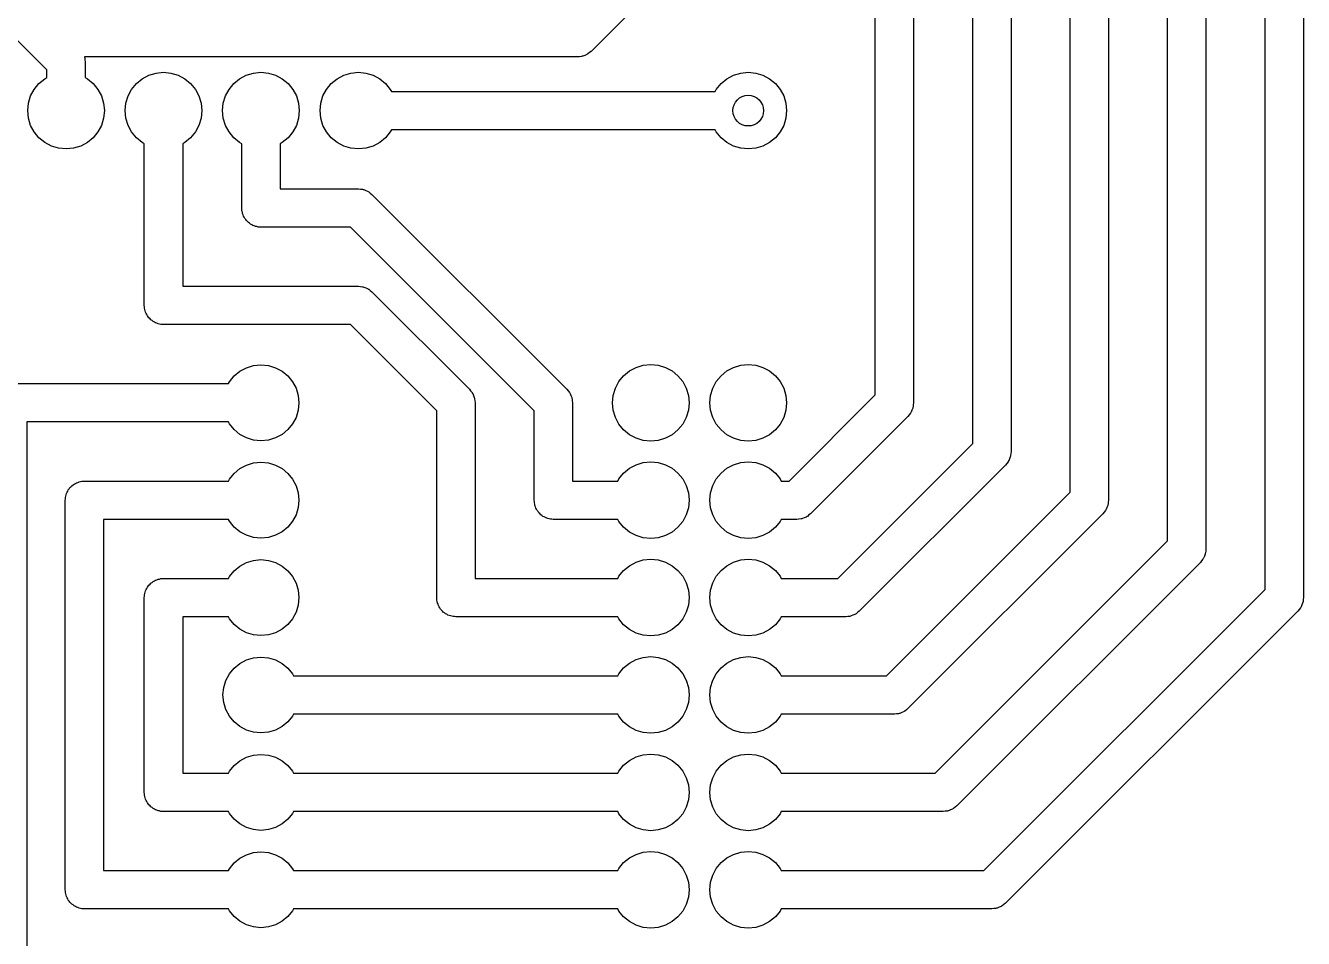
# Model space of a CAD drawing. Extents: x 3.06 to 6.65, y -4.89 to -2.07.
# Drawn here: x 3.758 to 5.07, y -4.35 to -3.413 of the extents above; entities that cross this region are included whole.
import ezdxf

# ---------------------------------------------------------------- set-up
doc = ezdxf.new("R2010")
doc.units = 0
doc.header["$MEASUREMENT"] = 0
doc.layers.add('BLACK', color=7, linetype='CONTINUOUS')

msp = doc.modelspace()

# ---------------------------------------------------------------- linework, layer by layer
at = {"layer": 'BLACK', "linetype": 'CONTINUOUS'}
for p, q in [((4.63031, -3.79185), (4.63031, -2.3)), ((4.66969, -2.30815), (4.66969, -3.8)), ((4.73031, -3.84185), (4.73031, -2.35)), ((4.76969, -2.35815), (4.76969, -3.85)), ((4.83031, -3.89185), (4.83031, -2.4)), ((4.86969, -2.40815), (4.86969, -3.9)), ((4.93031, -3.94185), (4.93031, -2.45)), ((4.96969, -2.45815), (4.96969, -3.95)), ((5.03031, -3.99185), (5.03031, -2.55)), ((5.06969, -2.55815), (5.06969, -4)), ((4.39803, -3.37981), (4.33872, -3.43912)), ((3.76038, -3.43821), (3.74185, -3.41969)), ((3.78031, -3.45815), (3.76038, -3.43821)), ((4.3248, -3.44488), (3.81895, -3.44488)), ((3.81895, -3.44488), (3.81899, -3.44515)), ((3.81899, -3.44515), (3.81924, -3.44582)), ((3.81924, -3.44582), (3.81939, -3.44792)), ((3.81939, -3.44792), (3.81969, -3.45)), ((4.32689, -3.44458), (4.3248, -3.44488)), ((4.32899, -3.44443), (4.32689, -3.44458)), ((4.32965, -3.44419), (4.32899, -3.44443)), ((4.33035, -3.44408), (4.32965, -3.44419)), ((4.33226, -3.44321), (4.33035, -3.44408)), ((4.33424, -3.44247), (4.33226, -3.44321)), ((4.3348, -3.44205), (4.33424, -3.44247)), ((4.33545, -3.44176), (4.3348, -3.44205)), ((4.33704, -3.44038), (4.33545, -3.44176)), ((4.33872, -3.43912), (4.33704, -3.44038)), ((3.78031, -3.4661), (3.78031, -3.45815)), ((3.81969, -3.45), (3.81969, -3.4661)), ((3.88493, -3.46363), (3.89232, -3.46139)), ((3.89232, -3.46139), (3.9, -3.46063)), ((3.9, -3.46063), (3.90768, -3.46139)), ((3.90768, -3.46139), (3.91507, -3.46363)), ((3.98493, -3.46363), (3.99232, -3.46139)), ((3.99232, -3.46139), (4, -3.46063)), ((4, -3.46063), (4.00768, -3.46139)), ((4.00768, -3.46139), (4.01507, -3.46363)), ((4.08493, -3.46363), (4.09232, -3.46139)), ((4.09232, -3.46139), (4.1, -3.46063)), ((4.1, -3.46063), (4.10768, -3.46139)), ((4.10768, -3.46139), (4.11507, -3.46363)), ((4.48493, -3.46363), (4.49232, -3.46139)), ((4.49232, -3.46139), (4.5, -3.46063)), ((4.5, -3.46063), (4.50768, -3.46139)), ((4.50768, -3.46139), (4.51507, -3.46363)), ((3.76726, -3.47813), (3.77216, -3.47216)), ((3.77216, -3.47216), (3.77813, -3.46726)), ((3.77813, -3.46726), (3.78031, -3.4661)), ((3.81969, -3.4661), (3.82187, -3.46726)), ((3.82187, -3.46726), (3.82784, -3.47216)), ((3.82784, -3.47216), (3.83274, -3.47813)), ((3.86726, -3.47813), (3.87216, -3.47216)), ((3.87216, -3.47216), (3.87813, -3.46726)), ((3.87813, -3.46726), (3.88493, -3.46363)), ((3.91507, -3.46363), (3.92187, -3.46726)), ((3.92187, -3.46726), (3.92784, -3.47216)), ((3.92784, -3.47216), (3.93274, -3.47813)), ((3.96726, -3.47813), (3.97216, -3.47216)), ((3.97216, -3.47216), (3.97813, -3.46726)), ((3.97813, -3.46726), (3.98493, -3.46363)), ((4.01507, -3.46363), (4.02187, -3.46726)), ((4.02187, -3.46726), (4.02784, -3.47216)), ((4.02784, -3.47216), (4.03274, -3.47813)), ((4.06726, -3.47813), (4.07216, -3.47216)), ((4.07216, -3.47216), (4.07813, -3.46726)), ((4.07813, -3.46726), (4.08493, -3.46363)), ((4.11507, -3.46363), (4.12187, -3.46726)), ((4.12187, -3.46726), (4.12784, -3.47216)), ((4.12784, -3.47216), (4.13274, -3.47813)), ((4.46726, -3.47813), (4.47216, -3.47216)), ((4.47216, -3.47216), (4.47813, -3.46726)), ((4.47813, -3.46726), (4.48493, -3.46363)), ((4.51507, -3.46363), (4.52187, -3.46726)), ((4.52187, -3.46726), (4.52784, -3.47216)), ((4.52784, -3.47216), (4.53274, -3.47813)), ((3.76139, -3.49232), (3.76363, -3.48493)), ((3.76363, -3.48493), (3.76726, -3.47813)), ((3.83274, -3.47813), (3.83637, -3.48493)), ((3.83637, -3.48493), (3.83861, -3.49232)), ((3.86139, -3.49232), (3.86363, -3.48493)), ((3.86363, -3.48493), (3.86726, -3.47813)), ((3.93274, -3.47813), (3.93637, -3.48493)), ((3.93637, -3.48493), (3.93861, -3.49232)), ((3.96139, -3.49232), (3.96363, -3.48493)), ((3.96363, -3.48493), (3.96726, -3.47813)), ((4.03274, -3.47813), (4.03637, -3.48493)), ((4.03637, -3.48493), (4.03861, -3.49232)), ((4.06139, -3.49232), (4.06363, -3.48493)), ((4.06363, -3.48493), (4.06726, -3.47813)), ((4.13274, -3.47813), (4.1339, -3.48031)), ((4.1339, -3.48031), (4.4661, -3.48031)), ((4.4661, -3.48031), (4.46726, -3.47813)), ((4.53274, -3.47813), (4.53637, -3.48493)), ((4.53637, -3.48493), (4.53861, -3.49232)), ((3.76063, -3.5), (3.76139, -3.49232)), ((3.76139, -3.50768), (3.76063, -3.5)), ((3.83861, -3.49232), (3.83937, -3.5)), ((3.83937, -3.5), (3.83861, -3.50768)), ((3.86063, -3.5), (3.86139, -3.49232)), ((3.86139, -3.50768), (3.86063, -3.5)), ((3.93861, -3.49232), (3.93937, -3.5)), ((3.93937, -3.5), (3.93861, -3.50768)), ((3.96063, -3.5), (3.96139, -3.49232)), ((3.96139, -3.50768), (3.96063, -3.5)), ((4.03861, -3.49232), (4.03937, -3.5)), ((4.03937, -3.5), (4.03861, -3.50768)), ((4.06063, -3.5), (4.06139, -3.49232)), ((4.06139, -3.50768), (4.06063, -3.5)), ((4.53861, -3.49232), (4.53937, -3.5)), ((4.53937, -3.5), (4.53861, -3.50768)), ((3.76363, -3.51507), (3.76139, -3.50768)), ((3.83861, -3.50768), (3.83637, -3.51507)), ((3.86363, -3.51507), (3.86139, -3.50768)), ((3.93861, -3.50768), (3.93637, -3.51507)), ((3.96363, -3.51507), (3.96139, -3.50768)), ((4.03861, -3.50768), (4.03637, -3.51507)), ((4.06363, -3.51507), (4.06139, -3.50768)), ((4.53861, -3.50768), (4.53637, -3.51507)), ((3.76726, -3.52187), (3.76363, -3.51507)), ((3.77216, -3.52784), (3.76726, -3.52187)), ((3.83274, -3.52187), (3.82784, -3.52784)), ((3.83637, -3.51507), (3.83274, -3.52187)), ((3.86726, -3.52187), (3.86363, -3.51507)), ((3.87216, -3.52784), (3.86726, -3.52187)), ((3.93274, -3.52187), (3.92784, -3.52784)), ((3.93637, -3.51507), (3.93274, -3.52187)), ((3.96726, -3.52187), (3.96363, -3.51507)), ((3.97216, -3.52784), (3.96726, -3.52187)), ((4.03274, -3.52187), (4.02784, -3.52784)), ((4.03637, -3.51507), (4.03274, -3.52187)), ((4.06726, -3.52187), (4.06363, -3.51507)), ((4.07216, -3.52784), (4.06726, -3.52187)), ((4.13274, -3.52187), (4.12784, -3.52784)), ((4.1339, -3.51969), (4.13274, -3.52187)), ((4.4661, -3.51969), (4.1339, -3.51969)), ((4.46726, -3.52187), (4.4661, -3.51969)), ((4.47216, -3.52784), (4.46726, -3.52187)), ((4.53274, -3.52187), (4.52784, -3.52784)), ((4.53637, -3.51507), (4.53274, -3.52187)), ((3.77813, -3.53274), (3.77216, -3.52784)), ((3.78493, -3.53637), (3.77813, -3.53274)), ((3.79232, -3.53861), (3.78493, -3.53637)), ((3.8, -3.53937), (3.79232, -3.53861)), ((3.80768, -3.53861), (3.8, -3.53937)), ((3.81507, -3.53637), (3.80768, -3.53861)), ((3.82187, -3.53274), (3.81507, -3.53637)), ((3.82784, -3.52784), (3.82187, -3.53274)), ((3.87813, -3.53274), (3.87216, -3.52784)), ((3.88031, -3.5339), (3.87813, -3.53274)), ((3.88031, -3.7), (3.88031, -3.5339)), ((3.92187, -3.53274), (3.91969, -3.5339)), ((3.91969, -3.5339), (3.91969, -3.68031)), ((3.92784, -3.52784), (3.92187, -3.53274)), ((3.97813, -3.53274), (3.97216, -3.52784)), ((3.98031, -3.5339), (3.97813, -3.53274)), ((3.98031, -3.6), (3.98031, -3.5339)), ((4.02187, -3.53274), (4.01969, -3.5339)), ((4.01969, -3.5339), (4.01969, -3.58031)), ((4.02784, -3.52784), (4.02187, -3.53274)), ((4.07813, -3.53274), (4.07216, -3.52784)), ((4.08493, -3.53637), (4.07813, -3.53274)), ((4.09232, -3.53861), (4.08493, -3.53637)), ((4.1, -3.53937), (4.09232, -3.53861)), ((4.10768, -3.53861), (4.1, -3.53937)), ((4.11507, -3.53637), (4.10768, -3.53861)), ((4.12187, -3.53274), (4.11507, -3.53637)), ((4.12784, -3.52784), (4.12187, -3.53274)), ((4.47813, -3.53274), (4.47216, -3.52784)), ((4.48493, -3.53637), (4.47813, -3.53274)), ((4.49232, -3.53861), (4.48493, -3.53637)), ((4.5, -3.53937), (4.49232, -3.53861)), ((4.50768, -3.53861), (4.5, -3.53937)), ((4.51507, -3.53637), (4.50768, -3.53861)), ((4.52187, -3.53274), (4.51507, -3.53637)), ((4.52784, -3.52784), (4.52187, -3.53274)), ((4.01969, -3.58031), (4.1, -3.58031)), ((4.1, -3.58031), (4.10208, -3.58061)), ((4.10208, -3.58061), (4.10418, -3.58076)), ((4.10418, -3.58076), (4.10485, -3.58101)), ((4.10485, -3.58101), (4.10555, -3.58111)), ((4.10555, -3.58111), (4.10746, -3.58199)), ((4.10746, -3.58199), (4.10943, -3.58272)), ((4.10943, -3.58272), (4.11, -3.58315)), ((4.11, -3.58315), (4.11064, -3.58344)), ((4.11064, -3.58344), (4.11223, -3.58482)), ((4.11223, -3.58482), (4.11392, -3.58608)), ((4.11392, -3.58608), (4.31392, -3.78608)), ((3.98052, -3.60139), (3.98031, -3.6)), ((3.98052, -3.6028), (3.98052, -3.60139)), ((3.98091, -3.60415), (3.98052, -3.6028)), ((3.98111, -3.60555), (3.98091, -3.60415)), ((3.9817, -3.60683), (3.98111, -3.60555)), ((3.98209, -3.60818), (3.9817, -3.60683)), ((3.98286, -3.60936), (3.98209, -3.60818)), ((3.98344, -3.61064), (3.98286, -3.60936)), ((3.98436, -3.61171), (3.98344, -3.61064)), ((3.98512, -3.61289), (3.98436, -3.61171)), ((3.98619, -3.61381), (3.98512, -3.61289)), ((3.98711, -3.61488), (3.98619, -3.61381)), ((3.98829, -3.61564), (3.98711, -3.61488)), ((3.98936, -3.61656), (3.98829, -3.61564)), ((3.99064, -3.61714), (3.98936, -3.61656)), ((3.99182, -3.61791), (3.99064, -3.61714)), ((3.99317, -3.6183), (3.99182, -3.61791)), ((3.99445, -3.61889), (3.99317, -3.6183)), ((3.99585, -3.61909), (3.99445, -3.61889)), ((3.9972, -3.61948), (3.99585, -3.61909)), ((3.99861, -3.61948), (3.9972, -3.61948)), ((4, -3.61969), (3.99861, -3.61948)), ((4.09185, -3.61969), (4, -3.61969)), ((4.28031, -3.80815), (4.09185, -3.61969)), ((3.91969, -3.68031), (4.1, -3.68031)), ((4.1, -3.68031), (4.10208, -3.68061)), ((4.10208, -3.68061), (4.10418, -3.68076)), ((4.10418, -3.68076), (4.10485, -3.68101)), ((4.10485, -3.68101), (4.10555, -3.68111)), ((4.10555, -3.68111), (4.10746, -3.68199)), ((4.10746, -3.68199), (4.10943, -3.68272)), ((4.10943, -3.68272), (4.11, -3.68315)), ((4.11, -3.68315), (4.11064, -3.68344)), ((4.11064, -3.68344), (4.11223, -3.68482)), ((4.11223, -3.68482), (4.11392, -3.68608)), ((4.11392, -3.68608), (4.21392, -3.78608)), ((3.88052, -3.70139), (3.88031, -3.7)), ((3.88052, -3.7028), (3.88052, -3.70139)), ((3.88091, -3.70415), (3.88052, -3.7028)), ((3.88111, -3.70555), (3.88091, -3.70415)), ((3.8817, -3.70683), (3.88111, -3.70555)), ((3.88209, -3.70818), (3.8817, -3.70683)), ((3.88286, -3.70936), (3.88209, -3.70818)), ((3.88344, -3.71064), (3.88286, -3.70936)), ((3.88436, -3.71171), (3.88344, -3.71064)), ((3.88512, -3.71289), (3.88436, -3.71171)), ((3.88619, -3.71381), (3.88512, -3.71289)), ((3.88711, -3.71488), (3.88619, -3.71381)), ((3.88829, -3.71564), (3.88711, -3.71488)), ((3.88936, -3.71656), (3.88829, -3.71564)), ((3.89064, -3.71714), (3.88936, -3.71656)), ((3.89182, -3.71791), (3.89064, -3.71714)), ((3.89317, -3.7183), (3.89182, -3.71791)), ((3.89445, -3.71889), (3.89317, -3.7183)), ((3.89585, -3.71909), (3.89445, -3.71889)), ((3.8972, -3.71948), (3.89585, -3.71909)), ((3.89861, -3.71948), (3.8972, -3.71948)), ((3.9, -3.71969), (3.89861, -3.71948)), ((4.09185, -3.71969), (3.9, -3.71969)), ((4.18031, -3.80815), (4.09185, -3.71969)), ((3.98508, -3.76399), (3.9924, -3.76177)), ((3.9924, -3.76177), (4, -3.76102)), ((4, -3.76102), (4.0076, -3.76177)), ((4.0076, -3.76177), (4.01492, -3.76399)), ((4.38493, -3.76363), (4.39232, -3.76139)), ((4.39232, -3.76139), (4.4, -3.76063)), ((4.4, -3.76063), (4.40768, -3.76139)), ((4.40768, -3.76139), (4.41507, -3.76363)), ((4.48493, -3.76363), (4.49232, -3.76139)), ((4.49232, -3.76139), (4.5, -3.76063)), ((4.5, -3.76063), (4.50768, -3.76139)), ((4.50768, -3.76139), (4.51507, -3.76363)), ((3.96759, -3.77835), (3.97244, -3.77244)), ((3.97244, -3.77244), (3.97835, -3.76759)), ((3.97835, -3.76759), (3.98508, -3.76399)), ((4.01492, -3.76399), (4.02165, -3.76759)), ((4.02165, -3.76759), (4.02756, -3.77244)), ((4.02756, -3.77244), (4.03241, -3.77835)), ((4.36726, -3.77813), (4.37216, -3.77216)), ((4.37216, -3.77216), (4.37813, -3.76726)), ((4.37813, -3.76726), (4.38493, -3.76363)), ((4.41507, -3.76363), (4.42187, -3.76726)), ((4.42187, -3.76726), (4.42784, -3.77216)), ((4.42784, -3.77216), (4.43274, -3.77813)), ((4.46726, -3.77813), (4.47216, -3.77216)), ((4.47216, -3.77216), (4.47813, -3.76726)), ((4.47813, -3.76726), (4.48493, -3.76363)), ((4.51507, -3.76363), (4.52187, -3.76726)), ((4.52187, -3.76726), (4.52784, -3.77216)), ((4.52784, -3.77216), (4.53274, -3.77813)), ((3.74016, -3.78031), (3.96654, -3.78031)), ((3.96654, -3.78031), (3.96759, -3.77835)), ((4.03241, -3.77835), (4.03601, -3.78508)), ((4.03601, -3.78508), (4.03823, -3.7924)), ((4.21392, -3.78608), (4.21518, -3.78777)), ((4.21518, -3.78777), (4.21656, -3.78936)), ((4.21656, -3.78936), (4.21685, -3.79)), ((4.31392, -3.78608), (4.31518, -3.78777)), ((4.31518, -3.78777), (4.31656, -3.78936)), ((4.31656, -3.78936), (4.31685, -3.79)), ((4.36139, -3.79232), (4.36363, -3.78493)), ((4.36363, -3.78493), (4.36726, -3.77813)), ((4.43274, -3.77813), (4.43637, -3.78493)), ((4.43637, -3.78493), (4.43861, -3.79232)), ((4.46139, -3.79232), (4.46363, -3.78493)), ((4.46363, -3.78493), (4.46726, -3.77813)), ((4.53274, -3.77813), (4.53637, -3.78493)), ((4.53637, -3.78493), (4.53861, -3.79232)), ((4.03823, -3.7924), (4.03898, -3.8)), ((4.03898, -3.8), (4.03823, -3.8076)), ((4.21685, -3.79), (4.21728, -3.79057)), ((4.21728, -3.79057), (4.21801, -3.79254)), ((4.21801, -3.79254), (4.21889, -3.79445)), ((4.21889, -3.79445), (4.21899, -3.79515)), ((4.21899, -3.79515), (4.21924, -3.79582)), ((4.21924, -3.79582), (4.21939, -3.79792)), ((4.21939, -3.79792), (4.21969, -3.8)), ((4.21969, -3.8), (4.21969, -3.98031)), ((4.31685, -3.79), (4.31728, -3.79057)), ((4.31728, -3.79057), (4.31801, -3.79254)), ((4.31801, -3.79254), (4.31889, -3.79445)), ((4.31889, -3.79445), (4.31899, -3.79515)), ((4.31899, -3.79515), (4.31924, -3.79582)), ((4.31924, -3.79582), (4.31939, -3.79792)), ((4.31939, -3.79792), (4.31969, -3.8)), ((4.31969, -3.8), (4.31969, -3.88031)), ((4.36063, -3.8), (4.36139, -3.79232)), ((4.36139, -3.80768), (4.36063, -3.8)), ((4.43861, -3.79232), (4.43937, -3.8)), ((4.43937, -3.8), (4.43861, -3.80768)), ((4.46063, -3.8), (4.46139, -3.79232)), ((4.46139, -3.80768), (4.46063, -3.8)), ((4.53861, -3.79232), (4.53937, -3.8)), ((4.53937, -3.8), (4.53861, -3.80768)), ((4.54185, -3.88031), (4.63031, -3.79185)), ((4.66939, -3.80208), (4.66924, -3.80418)), ((4.66969, -3.8), (4.66939, -3.80208)), ((4.03601, -3.81492), (4.03241, -3.82165)), ((4.03823, -3.8076), (4.03601, -3.81492)), ((4.18031, -4), (4.18031, -3.80815)), ((4.28031, -3.9), (4.28031, -3.80815)), ((4.36363, -3.81507), (4.36139, -3.80768)), ((4.36726, -3.82187), (4.36363, -3.81507)), ((4.43637, -3.81507), (4.43274, -3.82187)), ((4.43861, -3.80768), (4.43637, -3.81507)), ((4.46363, -3.81507), (4.46139, -3.80768)), ((4.46726, -3.82187), (4.46363, -3.81507)), ((4.53637, -3.81507), (4.53274, -3.82187)), ((4.53861, -3.80768), (4.53637, -3.81507)), ((4.66392, -3.81392), (4.56392, -3.91392)), ((4.66518, -3.81223), (4.66392, -3.81392)), ((4.66656, -3.81064), (4.66518, -3.81223)), ((4.66685, -3.81), (4.66656, -3.81064)), ((4.66728, -3.80943), (4.66685, -3.81)), ((4.66801, -3.80746), (4.66728, -3.80943)), ((4.66889, -3.80555), (4.66801, -3.80746)), ((4.66899, -3.80485), (4.66889, -3.80555)), ((4.66924, -3.80418), (4.66899, -3.80485)), ((3.96654, -3.81969), (3.75984, -3.81969)), ((3.75984, -3.81969), (3.75984, -4.38031)), ((3.96759, -3.82165), (3.96654, -3.81969)), ((3.97244, -3.82756), (3.96759, -3.82165)), ((3.97835, -3.83241), (3.97244, -3.82756)), ((4.02756, -3.82756), (4.02165, -3.83241)), ((4.03241, -3.82165), (4.02756, -3.82756)), ((4.37216, -3.82784), (4.36726, -3.82187)), ((4.37813, -3.83274), (4.37216, -3.82784)), ((4.42784, -3.82784), (4.42187, -3.83274)), ((4.43274, -3.82187), (4.42784, -3.82784)), ((4.47216, -3.82784), (4.46726, -3.82187)), ((4.47813, -3.83274), (4.47216, -3.82784)), ((4.52784, -3.82784), (4.52187, -3.83274)), ((4.53274, -3.82187), (4.52784, -3.82784)), ((3.98508, -3.83601), (3.97835, -3.83241)), ((3.9924, -3.83823), (3.98508, -3.83601)), ((4, -3.83898), (3.9924, -3.83823)), ((4.0076, -3.83823), (4, -3.83898)), ((4.01492, -3.83601), (4.0076, -3.83823)), ((4.02165, -3.83241), (4.01492, -3.83601)), ((4.38493, -3.83637), (4.37813, -3.83274)), ((4.39232, -3.83861), (4.38493, -3.83637)), ((4.4, -3.83937), (4.39232, -3.83861)), ((4.40768, -3.83861), (4.4, -3.83937)), ((4.41507, -3.83637), (4.40768, -3.83861)), ((4.42187, -3.83274), (4.41507, -3.83637)), ((4.48493, -3.83637), (4.47813, -3.83274)), ((4.49232, -3.83861), (4.48493, -3.83637)), ((4.5, -3.83937), (4.49232, -3.83861)), ((4.50768, -3.83861), (4.5, -3.83937)), ((4.51507, -3.83637), (4.50768, -3.83861)), ((4.52187, -3.83274), (4.51507, -3.83637)), ((4.59185, -3.98031), (4.73031, -3.84185)), ((4.76899, -3.85485), (4.76889, -3.85555)), ((4.76924, -3.85418), (4.76899, -3.85485)), ((4.76939, -3.85208), (4.76924, -3.85418)), ((4.76969, -3.85), (4.76939, -3.85208)), ((3.97244, -3.87244), (3.97835, -3.86759)), ((3.97835, -3.86759), (3.98508, -3.86399)), ((3.98508, -3.86399), (3.9924, -3.86177)), ((3.9924, -3.86177), (4, -3.86102)), ((4, -3.86102), (4.0076, -3.86177)), ((4.0076, -3.86177), (4.01492, -3.86399)), ((4.01492, -3.86399), (4.02165, -3.86759)), ((4.02165, -3.86759), (4.02756, -3.87244)), ((4.37216, -3.87216), (4.37813, -3.86726)), ((4.37813, -3.86726), (4.38493, -3.86363)), ((4.38493, -3.86363), (4.39232, -3.86139)), ((4.39232, -3.86139), (4.4, -3.86063)), ((4.4, -3.86063), (4.40768, -3.86139)), ((4.40768, -3.86139), (4.41507, -3.86363)), ((4.41507, -3.86363), (4.42187, -3.86726)), ((4.42187, -3.86726), (4.42784, -3.87216)), ((4.47216, -3.87216), (4.47813, -3.86726)), ((4.47813, -3.86726), (4.48493, -3.86363)), ((4.48493, -3.86363), (4.49232, -3.86139)), ((4.49232, -3.86139), (4.5, -3.86063)), ((4.5, -3.86063), (4.50768, -3.86139)), ((4.50768, -3.86139), (4.51507, -3.86363)), ((4.51507, -3.86363), (4.52187, -3.86726)), ((4.52187, -3.86726), (4.52784, -3.87216)), ((4.76392, -3.86392), (4.61392, -4.01392)), ((4.76518, -3.86223), (4.76392, -3.86392)), ((4.76656, -3.86064), (4.76518, -3.86223)), ((4.76685, -3.86), (4.76656, -3.86064)), ((4.76728, -3.85943), (4.76685, -3.86)), ((4.76801, -3.85746), (4.76728, -3.85943)), ((4.76889, -3.85555), (4.76801, -3.85746)), ((3.81207, -3.8817), (3.81335, -3.88111)), ((3.81335, -3.88111), (3.81475, -3.88091)), ((3.81475, -3.88091), (3.8161, -3.88052)), ((3.8161, -3.88052), (3.8175, -3.88052)), ((3.8175, -3.88052), (3.8189, -3.88031)), ((3.8189, -3.88031), (3.96654, -3.88031)), ((3.96654, -3.88031), (3.96759, -3.87835)), ((3.96759, -3.87835), (3.97244, -3.87244)), ((4.02756, -3.87244), (4.03241, -3.87835)), ((4.03241, -3.87835), (4.03601, -3.88508)), ((4.31969, -3.88031), (4.3661, -3.88031)), ((4.3661, -3.88031), (4.36726, -3.87813)), ((4.36726, -3.87813), (4.37216, -3.87216)), ((4.42784, -3.87216), (4.43274, -3.87813)), ((4.43274, -3.87813), (4.43637, -3.88493)), ((4.46363, -3.88493), (4.46726, -3.87813)), ((4.46726, -3.87813), (4.47216, -3.87216)), ((4.52784, -3.87216), (4.53274, -3.87813)), ((4.53274, -3.87813), (4.5339, -3.88031)), ((4.5339, -3.88031), (4.54185, -3.88031)), ((3.80001, -3.89445), (3.80059, -3.89317)), ((3.80059, -3.89317), (3.80099, -3.89182)), ((3.80099, -3.89182), (3.80175, -3.89064)), ((3.80175, -3.89064), (3.80234, -3.88936)), ((3.80234, -3.88936), (3.80326, -3.88829)), ((3.80326, -3.88829), (3.80402, -3.88711)), ((3.80402, -3.88711), (3.80508, -3.88619)), ((3.80508, -3.88619), (3.80601, -3.88512)), ((3.80601, -3.88512), (3.80719, -3.88436)), ((3.80719, -3.88436), (3.80826, -3.88344)), ((3.80826, -3.88344), (3.80954, -3.88286)), ((3.80954, -3.88286), (3.81072, -3.88209)), ((3.81072, -3.88209), (3.81207, -3.8817)), ((4.03601, -3.88508), (4.03823, -3.8924)), ((4.03823, -3.8924), (4.03898, -3.9)), ((4.43637, -3.88493), (4.43861, -3.89232)), ((4.43861, -3.89232), (4.43937, -3.9)), ((4.46063, -3.9), (4.46139, -3.89232)), ((4.46139, -3.89232), (4.46363, -3.88493)), ((4.64185, -4.08031), (4.83031, -3.89185)), ((3.79921, -3.9), (3.79941, -3.89861)), ((3.79921, -4.3), (3.79921, -3.9)), ((3.79941, -3.8972), (3.79981, -3.89585)), ((3.79941, -3.89861), (3.79941, -3.8972)), ((3.79981, -3.89585), (3.80001, -3.89445)), ((4.03898, -3.9), (4.03823, -3.9076)), ((4.28052, -3.90139), (4.28031, -3.9)), ((4.28052, -3.9028), (4.28052, -3.90139)), ((4.28091, -3.90415), (4.28052, -3.9028)), ((4.28111, -3.90555), (4.28091, -3.90415)), ((4.2817, -3.90683), (4.28111, -3.90555)), ((4.28209, -3.90818), (4.2817, -3.90683)), ((4.43937, -3.9), (4.43861, -3.90768)), ((4.46139, -3.90768), (4.46063, -3.9)), ((4.86889, -3.90555), (4.86801, -3.90746)), ((4.86899, -3.90485), (4.86889, -3.90555)), ((4.86924, -3.90418), (4.86899, -3.90485)), ((4.86939, -3.90208), (4.86924, -3.90418)), ((4.86969, -3.9), (4.86939, -3.90208)), ((3.96654, -3.91969), (3.83858, -3.91969)), ((3.83858, -3.91969), (3.83858, -4.28031)), ((3.96759, -3.92165), (3.96654, -3.91969)), ((4.03601, -3.91492), (4.03241, -3.92165)), ((4.03823, -3.9076), (4.03601, -3.91492)), ((4.28286, -3.90936), (4.28209, -3.90818)), ((4.28344, -3.91064), (4.28286, -3.90936)), ((4.28436, -3.91171), (4.28344, -3.91064)), ((4.28512, -3.91289), (4.28436, -3.91171)), ((4.28619, -3.91381), (4.28512, -3.91289)), ((4.28711, -3.91488), (4.28619, -3.91381)), ((4.28829, -3.91564), (4.28711, -3.91488)), ((4.28936, -3.91656), (4.28829, -3.91564)), ((4.29064, -3.91714), (4.28936, -3.91656)), ((4.29182, -3.91791), (4.29064, -3.91714)), ((4.29317, -3.9183), (4.29182, -3.91791)), ((4.29445, -3.91889), (4.29317, -3.9183)), ((4.29585, -3.91909), (4.29445, -3.91889)), ((4.2972, -3.91948), (4.29585, -3.91909)), ((4.29861, -3.91948), (4.2972, -3.91948)), ((4.3, -3.91969), (4.29861, -3.91948)), ((4.3661, -3.91969), (4.3, -3.91969)), ((4.36726, -3.92187), (4.3661, -3.91969)), ((4.43637, -3.91507), (4.43274, -3.92187)), ((4.43861, -3.90768), (4.43637, -3.91507)), ((4.46363, -3.91507), (4.46139, -3.90768)), ((4.46726, -3.92187), (4.46363, -3.91507)), ((4.5339, -3.91969), (4.53274, -3.92187)), ((4.55, -3.91969), (4.5339, -3.91969)), ((4.55208, -3.91939), (4.55, -3.91969)), ((4.55418, -3.91924), (4.55208, -3.91939)), ((4.55485, -3.91899), (4.55418, -3.91924)), ((4.55555, -3.91889), (4.55485, -3.91899)), ((4.55746, -3.91801), (4.55555, -3.91889)), ((4.55943, -3.91728), (4.55746, -3.91801)), ((4.56, -3.91685), (4.55943, -3.91728)), ((4.56064, -3.91656), (4.56, -3.91685)), ((4.56223, -3.91518), (4.56064, -3.91656)), ((4.56392, -3.91392), (4.56223, -3.91518)), ((4.86392, -3.91392), (4.66392, -4.11392)), ((4.86518, -3.91223), (4.86392, -3.91392)), ((4.86656, -3.91064), (4.86518, -3.91223)), ((4.86685, -3.91), (4.86656, -3.91064)), ((4.86728, -3.90943), (4.86685, -3.91)), ((4.86801, -3.90746), (4.86728, -3.90943)), ((3.97244, -3.92756), (3.96759, -3.92165)), ((3.97835, -3.93241), (3.97244, -3.92756)), ((3.98508, -3.93601), (3.97835, -3.93241)), ((4.02165, -3.93241), (4.01492, -3.93601)), ((4.02756, -3.92756), (4.02165, -3.93241)), ((4.03241, -3.92165), (4.02756, -3.92756)), ((4.37216, -3.92784), (4.36726, -3.92187)), ((4.37813, -3.93274), (4.37216, -3.92784)), ((4.38493, -3.93637), (4.37813, -3.93274)), ((4.42187, -3.93274), (4.41507, -3.93637)), ((4.42784, -3.92784), (4.42187, -3.93274)), ((4.43274, -3.92187), (4.42784, -3.92784)), ((4.47216, -3.92784), (4.46726, -3.92187)), ((4.47813, -3.93274), (4.47216, -3.92784)), ((4.48493, -3.93637), (4.47813, -3.93274)), ((4.52187, -3.93274), (4.51507, -3.93637)), ((4.52784, -3.92784), (4.52187, -3.93274)), ((4.53274, -3.92187), (4.52784, -3.92784)), ((3.9924, -3.93823), (3.98508, -3.93601)), ((4, -3.93898), (3.9924, -3.93823)), ((4.0076, -3.93823), (4, -3.93898)), ((4.01492, -3.93601), (4.0076, -3.93823)), ((4.39232, -3.93861), (4.38493, -3.93637)), ((4.4, -3.93937), (4.39232, -3.93861)), ((4.40768, -3.93861), (4.4, -3.93937)), ((4.41507, -3.93637), (4.40768, -3.93861)), ((4.49232, -3.93861), (4.48493, -3.93637)), ((4.5, -3.93937), (4.49232, -3.93861)), ((4.50768, -3.93861), (4.5, -3.93937)), ((4.51507, -3.93637), (4.50768, -3.93861)), ((4.69185, -4.18031), (4.93031, -3.94185)), ((4.96728, -3.95943), (4.96685, -3.96)), ((4.96801, -3.95746), (4.96728, -3.95943)), ((4.96889, -3.95555), (4.96801, -3.95746)), ((4.96899, -3.95485), (4.96889, -3.95555)), ((4.96924, -3.95418), (4.96899, -3.95485)), ((4.96939, -3.95208), (4.96924, -3.95418)), ((4.96969, -3.95), (4.96939, -3.95208)), ((3.96759, -3.97835), (3.97244, -3.97244)), ((3.97244, -3.97244), (3.97835, -3.96759)), ((3.97835, -3.96759), (3.98508, -3.96399)), ((3.98508, -3.96399), (3.9924, -3.96177)), ((3.9924, -3.96177), (4, -3.96102)), ((4, -3.96102), (4.0076, -3.96177)), ((4.0076, -3.96177), (4.01492, -3.96399)), ((4.01492, -3.96399), (4.02165, -3.96759)), ((4.02165, -3.96759), (4.02756, -3.97244)), ((4.02756, -3.97244), (4.03241, -3.97835)), ((4.36726, -3.97813), (4.37216, -3.97216)), ((4.37216, -3.97216), (4.37813, -3.96726)), ((4.37813, -3.96726), (4.38493, -3.96363)), ((4.38493, -3.96363), (4.39232, -3.96139)), ((4.39232, -3.96139), (4.4, -3.96063)), ((4.4, -3.96063), (4.40768, -3.96139)), ((4.40768, -3.96139), (4.41507, -3.96363)), ((4.41507, -3.96363), (4.42187, -3.96726)), ((4.42187, -3.96726), (4.42784, -3.97216)), ((4.42784, -3.97216), (4.43274, -3.97813)), ((4.46726, -3.97813), (4.47216, -3.97216)), ((4.47216, -3.97216), (4.47813, -3.96726)), ((4.47813, -3.96726), (4.48493, -3.96363)), ((4.48493, -3.96363), (4.49232, -3.96139)), ((4.49232, -3.96139), (4.5, -3.96063)), ((4.5, -3.96063), (4.50768, -3.96139)), ((4.50768, -3.96139), (4.51507, -3.96363)), ((4.51507, -3.96363), (4.52187, -3.96726)), ((4.52187, -3.96726), (4.52784, -3.97216)), ((4.52784, -3.97216), (4.53274, -3.97813)), ((4.96392, -3.96392), (4.71392, -4.21392)), ((4.96518, -3.96223), (4.96392, -3.96392)), ((4.96656, -3.96064), (4.96518, -3.96223)), ((4.96685, -3.96), (4.96656, -3.96064)), ((3.88619, -3.98619), (3.88711, -3.98512)), ((3.88711, -3.98512), (3.88829, -3.98436)), ((3.88829, -3.98436), (3.88936, -3.98344)), ((3.88936, -3.98344), (3.89064, -3.98286)), ((3.89064, -3.98286), (3.89182, -3.98209)), ((3.89182, -3.98209), (3.89317, -3.9817)), ((3.89317, -3.9817), (3.89445, -3.98111)), ((3.89445, -3.98111), (3.89585, -3.98091)), ((3.89585, -3.98091), (3.8972, -3.98052)), ((3.8972, -3.98052), (3.89861, -3.98052)), ((3.89861, -3.98052), (3.9, -3.98031)), ((3.9, -3.98031), (3.96654, -3.98031)), ((3.96654, -3.98031), (3.96759, -3.97835)), ((4.03241, -3.97835), (4.03601, -3.98508)), ((4.03601, -3.98508), (4.03823, -3.9924)), ((4.21969, -3.98031), (4.3661, -3.98031)), ((4.3661, -3.98031), (4.36726, -3.97813)), ((4.43274, -3.97813), (4.43637, -3.98493)), ((4.43637, -3.98493), (4.43861, -3.99232)), ((4.46139, -3.99232), (4.46363, -3.98493)), ((4.46363, -3.98493), (4.46726, -3.97813)), ((4.53274, -3.97813), (4.5339, -3.98031)), ((4.5339, -3.98031), (4.59185, -3.98031)), ((3.88031, -4), (3.88052, -3.99861)), ((3.88052, -3.9972), (3.88091, -3.99585)), ((3.88052, -3.99861), (3.88052, -3.9972)), ((3.88091, -3.99585), (3.88111, -3.99445)), ((3.88111, -3.99445), (3.8817, -3.99317)), ((3.8817, -3.99317), (3.88209, -3.99182)), ((3.88209, -3.99182), (3.88286, -3.99064)), ((3.88286, -3.99064), (3.88344, -3.98936)), ((3.88344, -3.98936), (3.88436, -3.98829)), ((3.88436, -3.98829), (3.88512, -3.98711)), ((3.88512, -3.98711), (3.88619, -3.98619)), ((4.03823, -3.9924), (4.03898, -4)), ((4.43861, -3.99232), (4.43937, -4)), ((4.46063, -4), (4.46139, -3.99232)), ((4.74185, -4.28031), (5.03031, -3.99185)), ((3.88031, -4.2), (3.88031, -4)), ((4.03823, -4.0076), (4.03601, -4.01492)), ((4.03898, -4), (4.03823, -4.0076)), ((4.18052, -4.00139), (4.18031, -4)), ((4.18052, -4.0028), (4.18052, -4.00139)), ((4.18091, -4.00415), (4.18052, -4.0028)), ((4.18111, -4.00555), (4.18091, -4.00415)), ((4.1817, -4.00683), (4.18111, -4.00555)), ((4.18209, -4.00818), (4.1817, -4.00683)), ((4.18286, -4.00936), (4.18209, -4.00818)), ((4.18344, -4.01064), (4.18286, -4.00936)), ((4.18436, -4.01171), (4.18344, -4.01064)), ((4.18512, -4.01289), (4.18436, -4.01171)), ((4.43861, -4.00768), (4.43637, -4.01507)), ((4.43937, -4), (4.43861, -4.00768)), ((4.46139, -4.00768), (4.46063, -4)), ((4.46363, -4.01507), (4.46139, -4.00768)), ((5.06518, -4.01223), (5.06392, -4.01392)), ((5.06656, -4.01064), (5.06518, -4.01223)), ((5.06685, -4.01), (5.06656, -4.01064)), ((5.06728, -4.00943), (5.06685, -4.01)), ((5.06801, -4.00746), (5.06728, -4.00943)), ((5.06889, -4.00555), (5.06801, -4.00746)), ((5.06899, -4.00485), (5.06889, -4.00555)), ((5.06924, -4.00418), (5.06899, -4.00485)), ((5.06939, -4.00208), (5.06924, -4.00418)), ((5.06969, -4), (5.06939, -4.00208)), ((3.96654, -4.01969), (3.91969, -4.01969)), ((3.91969, -4.01969), (3.91969, -4.18031)), ((3.96759, -4.02165), (3.96654, -4.01969)), ((3.97244, -4.02756), (3.96759, -4.02165)), ((4.03241, -4.02165), (4.02756, -4.02756)), ((4.03601, -4.01492), (4.03241, -4.02165)), ((4.18619, -4.01381), (4.18512, -4.01289)), ((4.18711, -4.01488), (4.18619, -4.01381)), ((4.18829, -4.01564), (4.18711, -4.01488)), ((4.18936, -4.01656), (4.18829, -4.01564)), ((4.19064, -4.01714), (4.18936, -4.01656)), ((4.19182, -4.01791), (4.19064, -4.01714)), ((4.19317, -4.0183), (4.19182, -4.01791)), ((4.19445, -4.01889), (4.19317, -4.0183)), ((4.19585, -4.01909), (4.19445, -4.01889)), ((4.1972, -4.01948), (4.19585, -4.01909)), ((4.19861, -4.01948), (4.1972, -4.01948)), ((4.2, -4.01969), (4.19861, -4.01948)), ((4.3661, -4.01969), (4.2, -4.01969)), ((4.36726, -4.02187), (4.3661, -4.01969)), ((4.37216, -4.02784), (4.36726, -4.02187)), ((4.43274, -4.02187), (4.42784, -4.02784)), ((4.43637, -4.01507), (4.43274, -4.02187)), ((4.46726, -4.02187), (4.46363, -4.01507)), ((4.47216, -4.02784), (4.46726, -4.02187)), ((4.53274, -4.02187), (4.52784, -4.02784)), ((4.5339, -4.01969), (4.53274, -4.02187)), ((4.6, -4.01969), (4.5339, -4.01969)), ((4.60208, -4.01939), (4.6, -4.01969)), ((4.60418, -4.01924), (4.60208, -4.01939)), ((4.60485, -4.01899), (4.60418, -4.01924)), ((4.60555, -4.01889), (4.60485, -4.01899)), ((4.60746, -4.01801), (4.60555, -4.01889)), ((4.60943, -4.01728), (4.60746, -4.01801)), ((4.61, -4.01685), (4.60943, -4.01728)), ((4.61064, -4.01656), (4.61, -4.01685)), ((4.61223, -4.01518), (4.61064, -4.01656)), ((4.61392, -4.01392), (4.61223, -4.01518)), ((5.06392, -4.01392), (4.76392, -4.31392)), ((3.97835, -4.03241), (3.97244, -4.02756)), ((3.98508, -4.03601), (3.97835, -4.03241)), ((3.9924, -4.03823), (3.98508, -4.03601)), ((4, -4.03898), (3.9924, -4.03823)), ((4.0076, -4.03823), (4, -4.03898)), ((4.01492, -4.03601), (4.0076, -4.03823)), ((4.02165, -4.03241), (4.01492, -4.03601)), ((4.02756, -4.02756), (4.02165, -4.03241)), ((4.37813, -4.03274), (4.37216, -4.02784)), ((4.38493, -4.03637), (4.37813, -4.03274)), ((4.39232, -4.03861), (4.38493, -4.03637)), ((4.41507, -4.03637), (4.40768, -4.03861)), ((4.42187, -4.03274), (4.41507, -4.03637)), ((4.42784, -4.02784), (4.42187, -4.03274)), ((4.47813, -4.03274), (4.47216, -4.02784)), ((4.48493, -4.03637), (4.47813, -4.03274)), ((4.49232, -4.03861), (4.48493, -4.03637)), ((4.51507, -4.03637), (4.50768, -4.03861)), ((4.52187, -4.03274), (4.51507, -4.03637)), ((4.52784, -4.02784), (4.52187, -4.03274)), ((4.4, -4.03937), (4.39232, -4.03861)), ((4.40768, -4.03861), (4.4, -4.03937)), ((4.5, -4.03937), (4.49232, -4.03861)), ((4.50768, -4.03861), (4.5, -4.03937)), ((3.97835, -4.06759), (3.98508, -4.06399)), ((3.98508, -4.06399), (3.9924, -4.06177)), ((3.9924, -4.06177), (4, -4.06102)), ((4, -4.06102), (4.0076, -4.06177)), ((4.0076, -4.06177), (4.01492, -4.06399)), ((4.01492, -4.06399), (4.02165, -4.06759)), ((4.37813, -4.06726), (4.38493, -4.06363)), ((4.38493, -4.06363), (4.39232, -4.06139)), ((4.39232, -4.06139), (4.4, -4.06063)), ((4.4, -4.06063), (4.40768, -4.06139)), ((4.40768, -4.06139), (4.41507, -4.06363)), ((4.41507, -4.06363), (4.42187, -4.06726)), ((4.47813, -4.06726), (4.48493, -4.06363)), ((4.48493, -4.06363), (4.49232, -4.06139)), ((4.49232, -4.06139), (4.5, -4.06063)), ((4.5, -4.06063), (4.50768, -4.06139)), ((4.50768, -4.06139), (4.51507, -4.06363)), ((4.51507, -4.06363), (4.52187, -4.06726)), ((3.96759, -4.07835), (3.97244, -4.07244)), ((3.97244, -4.07244), (3.97835, -4.06759)), ((4.02165, -4.06759), (4.02756, -4.07244)), ((4.02756, -4.07244), (4.03241, -4.07835)), ((4.36726, -4.07813), (4.37216, -4.07216)), ((4.37216, -4.07216), (4.37813, -4.06726)), ((4.42187, -4.06726), (4.42784, -4.07216)), ((4.42784, -4.07216), (4.43274, -4.07813)), ((4.46726, -4.07813), (4.47216, -4.07216)), ((4.47216, -4.07216), (4.47813, -4.06726)), ((4.52187, -4.06726), (4.52784, -4.07216)), ((4.52784, -4.07216), (4.53274, -4.07813)), ((3.96177, -4.0924), (3.96399, -4.08508)), ((3.96399, -4.08508), (3.96759, -4.07835)), ((4.03241, -4.07835), (4.03346, -4.08031)), ((4.03346, -4.08031), (4.3661, -4.08031)), ((4.3661, -4.08031), (4.36726, -4.07813)), ((4.43274, -4.07813), (4.43637, -4.08493)), ((4.43637, -4.08493), (4.43861, -4.09232)), ((4.46139, -4.09232), (4.46363, -4.08493)), ((4.46363, -4.08493), (4.46726, -4.07813)), ((4.53274, -4.07813), (4.5339, -4.08031)), ((4.5339, -4.08031), (4.64185, -4.08031)), ((3.96102, -4.1), (3.96177, -4.0924)), ((3.96177, -4.1076), (3.96102, -4.1)), ((4.43861, -4.09232), (4.43937, -4.1)), ((4.43937, -4.1), (4.43861, -4.10768)), ((4.46063, -4.1), (4.46139, -4.09232)), ((4.46139, -4.10768), (4.46063, -4.1)), ((3.96399, -4.11492), (3.96177, -4.1076)), ((3.96759, -4.12165), (3.96399, -4.11492)), ((4.43637, -4.11507), (4.43274, -4.12187)), ((4.43861, -4.10768), (4.43637, -4.11507)), ((4.46363, -4.11507), (4.46139, -4.10768)), ((4.46726, -4.12187), (4.46363, -4.11507)), ((4.66, -4.11685), (4.65943, -4.11728)), ((4.66064, -4.11656), (4.66, -4.11685)), ((4.66223, -4.11518), (4.66064, -4.11656)), ((4.66392, -4.11392), (4.66223, -4.11518)), ((3.97244, -4.12756), (3.96759, -4.12165)), ((3.97835, -4.13241), (3.97244, -4.12756)), ((4.02756, -4.12756), (4.02165, -4.13241)), ((4.03241, -4.12165), (4.02756, -4.12756)), ((4.03346, -4.11969), (4.03241, -4.12165)), ((4.3661, -4.11969), (4.03346, -4.11969)), ((4.36726, -4.12187), (4.3661, -4.11969)), ((4.37216, -4.12784), (4.36726, -4.12187)), ((4.37813, -4.13274), (4.37216, -4.12784)), ((4.42784, -4.12784), (4.42187, -4.13274)), ((4.43274, -4.12187), (4.42784, -4.12784)), ((4.47216, -4.12784), (4.46726, -4.12187)), ((4.47813, -4.13274), (4.47216, -4.12784)), ((4.52784, -4.12784), (4.52187, -4.13274)), ((4.53274, -4.12187), (4.52784, -4.12784)), ((4.5339, -4.11969), (4.53274, -4.12187)), ((4.65, -4.11969), (4.5339, -4.11969)), ((4.65208, -4.11939), (4.65, -4.11969)), ((4.65418, -4.11924), (4.65208, -4.11939)), ((4.65485, -4.11899), (4.65418, -4.11924)), ((4.65555, -4.11889), (4.65485, -4.11899)), ((4.65746, -4.11801), (4.65555, -4.11889)), ((4.65943, -4.11728), (4.65746, -4.11801)), ((3.98508, -4.13601), (3.97835, -4.13241)), ((3.9924, -4.13823), (3.98508, -4.13601)), ((4, -4.13898), (3.9924, -4.13823)), ((4.0076, -4.13823), (4, -4.13898)), ((4.01492, -4.13601), (4.0076, -4.13823)), ((4.02165, -4.13241), (4.01492, -4.13601)), ((4.38493, -4.13637), (4.37813, -4.13274)), ((4.39232, -4.13861), (4.38493, -4.13637)), ((4.4, -4.13937), (4.39232, -4.13861)), ((4.40768, -4.13861), (4.4, -4.13937)), ((4.41507, -4.13637), (4.40768, -4.13861)), ((4.42187, -4.13274), (4.41507, -4.13637)), ((4.48493, -4.13637), (4.47813, -4.13274)), ((4.49232, -4.13861), (4.48493, -4.13637)), ((4.5, -4.13937), (4.49232, -4.13861)), ((4.50768, -4.13861), (4.5, -4.13937)), ((4.51507, -4.13637), (4.50768, -4.13861)), ((4.52187, -4.13274), (4.51507, -4.13637)), ((3.97244, -4.17244), (3.97835, -4.16759)), ((3.97835, -4.16759), (3.98508, -4.16399)), ((3.98508, -4.16399), (3.9924, -4.16177)), ((3.9924, -4.16177), (4, -4.16102)), ((4, -4.16102), (4.0076, -4.16177)), ((4.0076, -4.16177), (4.01492, -4.16399)), ((4.01492, -4.16399), (4.02165, -4.16759)), ((4.02165, -4.16759), (4.02756, -4.17244)), ((4.37216, -4.17216), (4.37813, -4.16726)), ((4.37813, -4.16726), (4.38493, -4.16363)), ((4.38493, -4.16363), (4.39232, -4.16139)), ((4.39232, -4.16139), (4.4, -4.16063)), ((4.4, -4.16063), (4.40768, -4.16139)), ((4.40768, -4.16139), (4.41507, -4.16363)), ((4.41507, -4.16363), (4.42187, -4.16726)), ((4.42187, -4.16726), (4.42784, -4.17216)), ((4.47216, -4.17216), (4.47813, -4.16726)), ((4.47813, -4.16726), (4.48493, -4.16363)), ((4.48493, -4.16363), (4.49232, -4.16139)), ((4.49232, -4.16139), (4.5, -4.16063)), ((4.5, -4.16063), (4.50768, -4.16139)), ((4.50768, -4.16139), (4.51507, -4.16363)), ((4.51507, -4.16363), (4.52187, -4.16726)), ((4.52187, -4.16726), (4.52784, -4.17216)), ((3.91969, -4.18031), (3.96654, -4.18031)), ((3.96654, -4.18031), (3.96759, -4.17835)), ((3.96759, -4.17835), (3.97244, -4.17244)), ((4.02756, -4.17244), (4.03241, -4.17835)), ((4.03241, -4.17835), (4.03346, -4.18031)), ((4.03346, -4.18031), (4.3661, -4.18031)), ((4.3661, -4.18031), (4.36726, -4.17813)), ((4.36726, -4.17813), (4.37216, -4.17216)), ((4.42784, -4.17216), (4.43274, -4.17813)), ((4.43274, -4.17813), (4.43637, -4.18493)), ((4.46363, -4.18493), (4.46726, -4.17813)), ((4.46726, -4.17813), (4.47216, -4.17216)), ((4.52784, -4.17216), (4.53274, -4.17813)), ((4.53274, -4.17813), (4.5339, -4.18031)), ((4.5339, -4.18031), (4.69185, -4.18031)), ((4.43637, -4.18493), (4.43861, -4.19232)), ((4.43861, -4.19232), (4.43937, -4.2)), ((4.46063, -4.2), (4.46139, -4.19232)), ((4.46139, -4.19232), (4.46363, -4.18493)), ((3.88052, -4.20139), (3.88031, -4.2)), ((3.88052, -4.2028), (3.88052, -4.20139)), ((3.88091, -4.20415), (3.88052, -4.2028)), ((3.88111, -4.20555), (3.88091, -4.20415)), ((3.8817, -4.20683), (3.88111, -4.20555)), ((3.88209, -4.20818), (3.8817, -4.20683)), ((3.88286, -4.20936), (3.88209, -4.20818)), ((4.43861, -4.20768), (4.43637, -4.21507)), ((4.43937, -4.2), (4.43861, -4.20768)), ((4.46139, -4.20768), (4.46063, -4.2)), ((4.46363, -4.21507), (4.46139, -4.20768)), ((3.88344, -4.21064), (3.88286, -4.20936)), ((3.88436, -4.21171), (3.88344, -4.21064)), ((3.88512, -4.21289), (3.88436, -4.21171)), ((3.88619, -4.21381), (3.88512, -4.21289)), ((3.88711, -4.21488), (3.88619, -4.21381)), ((3.88829, -4.21564), (3.88711, -4.21488)), ((3.88936, -4.21656), (3.88829, -4.21564)), ((3.89064, -4.21714), (3.88936, -4.21656)), ((3.89182, -4.21791), (3.89064, -4.21714)), ((3.89317, -4.2183), (3.89182, -4.21791)), ((3.89445, -4.21889), (3.89317, -4.2183)), ((3.89585, -4.21909), (3.89445, -4.21889)), ((3.8972, -4.21948), (3.89585, -4.21909)), ((3.89861, -4.21948), (3.8972, -4.21948)), ((3.9, -4.21969), (3.89861, -4.21948)), ((3.96654, -4.21969), (3.9, -4.21969)), ((3.96759, -4.22165), (3.96654, -4.21969)), ((3.97244, -4.22756), (3.96759, -4.22165)), ((4.03241, -4.22165), (4.02756, -4.22756)), ((4.03346, -4.21969), (4.03241, -4.22165)), ((4.3661, -4.21969), (4.03346, -4.21969)), ((4.36726, -4.22187), (4.3661, -4.21969)), ((4.37216, -4.22784), (4.36726, -4.22187)), ((4.43274, -4.22187), (4.42784, -4.22784)), ((4.43637, -4.21507), (4.43274, -4.22187)), ((4.46726, -4.22187), (4.46363, -4.21507)), ((4.47216, -4.22784), (4.46726, -4.22187)), ((4.53274, -4.22187), (4.52784, -4.22784)), ((4.5339, -4.21969), (4.53274, -4.22187)), ((4.7, -4.21969), (4.5339, -4.21969)), ((4.70208, -4.21939), (4.7, -4.21969)), ((4.70418, -4.21924), (4.70208, -4.21939)), ((4.70485, -4.21899), (4.70418, -4.21924)), ((4.70555, -4.21889), (4.70485, -4.21899)), ((4.70746, -4.21801), (4.70555, -4.21889)), ((4.70943, -4.21728), (4.70746, -4.21801)), ((4.71, -4.21685), (4.70943, -4.21728)), ((4.71064, -4.21656), (4.71, -4.21685)), ((4.71223, -4.21518), (4.71064, -4.21656)), ((4.71392, -4.21392), (4.71223, -4.21518)), ((3.97835, -4.23241), (3.97244, -4.22756)), ((3.98508, -4.23601), (3.97835, -4.23241)), ((4.02165, -4.23241), (4.01492, -4.23601)), ((4.02756, -4.22756), (4.02165, -4.23241)), ((4.37813, -4.23274), (4.37216, -4.22784)), ((4.38493, -4.23637), (4.37813, -4.23274)), ((4.42187, -4.23274), (4.41507, -4.23637)), ((4.42784, -4.22784), (4.42187, -4.23274)), ((4.47813, -4.23274), (4.47216, -4.22784)), ((4.48493, -4.23637), (4.47813, -4.23274)), ((4.52187, -4.23274), (4.51507, -4.23637)), ((4.52784, -4.22784), (4.52187, -4.23274)), ((3.9924, -4.23823), (3.98508, -4.23601)), ((4, -4.23898), (3.9924, -4.23823)), ((4.0076, -4.23823), (4, -4.23898)), ((4.01492, -4.23601), (4.0076, -4.23823)), ((4.39232, -4.23861), (4.38493, -4.23637)), ((4.4, -4.23937), (4.39232, -4.23861)), ((4.40768, -4.23861), (4.4, -4.23937)), ((4.41507, -4.23637), (4.40768, -4.23861)), ((4.49232, -4.23861), (4.48493, -4.23637)), ((4.5, -4.23937), (4.49232, -4.23861)), ((4.50768, -4.23861), (4.5, -4.23937)), ((4.51507, -4.23637), (4.50768, -4.23861)), ((3.9924, -4.26177), (4, -4.26102)), ((4, -4.26102), (4.0076, -4.26177)), ((4.38493, -4.26363), (4.39232, -4.26139)), ((4.39232, -4.26139), (4.4, -4.26063)), ((4.4, -4.26063), (4.40768, -4.26139)), ((4.40768, -4.26139), (4.41507, -4.26363)), ((4.48493, -4.26363), (4.49232, -4.26139)), ((4.49232, -4.26139), (4.5, -4.26063)), ((4.5, -4.26063), (4.50768, -4.26139)), ((4.50768, -4.26139), (4.51507, -4.26363)), ((3.96759, -4.27835), (3.97244, -4.27244)), ((3.97244, -4.27244), (3.97835, -4.26759)), ((3.97835, -4.26759), (3.98508, -4.26399)), ((3.98508, -4.26399), (3.9924, -4.26177)), ((4.0076, -4.26177), (4.01492, -4.26399)), ((4.01492, -4.26399), (4.02165, -4.26759)), ((4.02165, -4.26759), (4.02756, -4.27244)), ((4.02756, -4.27244), (4.03241, -4.27835)), ((4.36726, -4.27813), (4.37216, -4.27216)), ((4.37216, -4.27216), (4.37813, -4.26726)), ((4.37813, -4.26726), (4.38493, -4.26363)), ((4.41507, -4.26363), (4.42187, -4.26726)), ((4.42187, -4.26726), (4.42784, -4.27216)), ((4.42784, -4.27216), (4.43274, -4.27813)), ((4.46726, -4.27813), (4.47216, -4.27216)), ((4.47216, -4.27216), (4.47813, -4.26726)), ((4.47813, -4.26726), (4.48493, -4.26363)), ((4.51507, -4.26363), (4.52187, -4.26726)), ((4.52187, -4.26726), (4.52784, -4.27216)), ((4.52784, -4.27216), (4.53274, -4.27813)), ((3.83858, -4.28031), (3.96654, -4.28031)), ((3.96654, -4.28031), (3.96759, -4.27835)), ((4.03241, -4.27835), (4.03346, -4.28031)), ((4.03346, -4.28031), (4.3661, -4.28031)), ((4.3661, -4.28031), (4.36726, -4.27813)), ((4.43274, -4.27813), (4.43637, -4.28493)), ((4.43637, -4.28493), (4.43861, -4.29232)), ((4.46139, -4.29232), (4.46363, -4.28493)), ((4.46363, -4.28493), (4.46726, -4.27813)), ((4.53274, -4.27813), (4.5339, -4.28031)), ((4.5339, -4.28031), (4.74185, -4.28031)), ((3.79941, -4.30139), (3.79921, -4.3)), ((4.43861, -4.29232), (4.43937, -4.3)), ((4.43937, -4.3), (4.43861, -4.30768)), ((4.46063, -4.3), (4.46139, -4.29232)), ((4.46139, -4.30768), (4.46063, -4.3)), ((3.79941, -4.3028), (3.79941, -4.30139)), ((3.79981, -4.30415), (3.79941, -4.3028)), ((3.80001, -4.30555), (3.79981, -4.30415)), ((3.80059, -4.30683), (3.80001, -4.30555)), ((3.80099, -4.30818), (3.80059, -4.30683)), ((3.80175, -4.30936), (3.80099, -4.30818)), ((3.80234, -4.31064), (3.80175, -4.30936)), ((3.80326, -4.31171), (3.80234, -4.31064)), ((3.80402, -4.31289), (3.80326, -4.31171)), ((3.80508, -4.31381), (3.80402, -4.31289)), ((3.80601, -4.31488), (3.80508, -4.31381)), ((4.43861, -4.30768), (4.43637, -4.31507)), ((4.46363, -4.31507), (4.46139, -4.30768)), ((4.76392, -4.31392), (4.76223, -4.31518)), ((3.80719, -4.31564), (3.80601, -4.31488)), ((3.80826, -4.31656), (3.80719, -4.31564)), ((3.80954, -4.31714), (3.80826, -4.31656)), ((3.81072, -4.31791), (3.80954, -4.31714)), ((3.81207, -4.3183), (3.81072, -4.31791)), ((3.81335, -4.31889), (3.81207, -4.3183)), ((3.81475, -4.31909), (3.81335, -4.31889)), ((3.8161, -4.31948), (3.81475, -4.31909)), ((3.8175, -4.31948), (3.8161, -4.31948)), ((3.8189, -4.31969), (3.8175, -4.31948)), ((3.96654, -4.31969), (3.8189, -4.31969)), ((3.96759, -4.32165), (3.96654, -4.31969)), ((3.97244, -4.32756), (3.96759, -4.32165)), ((4.03241, -4.32165), (4.02756, -4.32756)), ((4.03346, -4.31969), (4.03241, -4.32165)), ((4.3661, -4.31969), (4.03346, -4.31969)), ((4.36726, -4.32187), (4.3661, -4.31969)), ((4.37216, -4.32784), (4.36726, -4.32187)), ((4.43274, -4.32187), (4.42784, -4.32784)), ((4.43637, -4.31507), (4.43274, -4.32187)), ((4.46726, -4.32187), (4.46363, -4.31507)), ((4.47216, -4.32784), (4.46726, -4.32187)), ((4.53274, -4.32187), (4.52784, -4.32784)), ((4.5339, -4.31969), (4.53274, -4.32187)), ((4.75, -4.31969), (4.5339, -4.31969)), ((4.75208, -4.31939), (4.75, -4.31969)), ((4.75418, -4.31924), (4.75208, -4.31939)), ((4.75485, -4.31899), (4.75418, -4.31924)), ((4.75555, -4.31889), (4.75485, -4.31899)), ((4.75746, -4.31801), (4.75555, -4.31889)), ((4.75943, -4.31728), (4.75746, -4.31801)), ((4.76, -4.31685), (4.75943, -4.31728)), ((4.76064, -4.31656), (4.76, -4.31685)), ((4.76223, -4.31518), (4.76064, -4.31656)), ((3.97835, -4.33241), (3.97244, -4.32756)), ((3.98508, -4.33601), (3.97835, -4.33241)), ((3.9924, -4.33823), (3.98508, -4.33601)), ((4, -4.33898), (3.9924, -4.33823)), ((4.0076, -4.33823), (4, -4.33898)), ((4.01492, -4.33601), (4.0076, -4.33823)), ((4.02165, -4.33241), (4.01492, -4.33601)), ((4.02756, -4.32756), (4.02165, -4.33241)), ((4.37813, -4.33274), (4.37216, -4.32784)), ((4.38493, -4.33637), (4.37813, -4.33274)), ((4.39232, -4.33861), (4.38493, -4.33637)), ((4.4, -4.33937), (4.39232, -4.33861)), ((4.40768, -4.33861), (4.4, -4.33937)), ((4.41507, -4.33637), (4.40768, -4.33861)), ((4.42187, -4.33274), (4.41507, -4.33637)), ((4.42784, -4.32784), (4.42187, -4.33274)), ((4.47813, -4.33274), (4.47216, -4.32784)), ((4.48493, -4.33637), (4.47813, -4.33274)), ((4.49232, -4.33861), (4.48493, -4.33637)), ((4.5, -4.33937), (4.49232, -4.33861)), ((4.50768, -4.33861), (4.5, -4.33937)), ((4.51507, -4.33637), (4.50768, -4.33861)), ((4.52187, -4.33274), (4.51507, -4.33637)), ((4.52784, -4.32784), (4.52187, -4.33274))]:
    msp.add_line(p, q, dxfattribs=at)
at = {"layer": 'BLACK'}
msp.add_circle((4.5, -3.5), 0.01575, dxfattribs=at)

doc.saveas('drawing.dxf')
